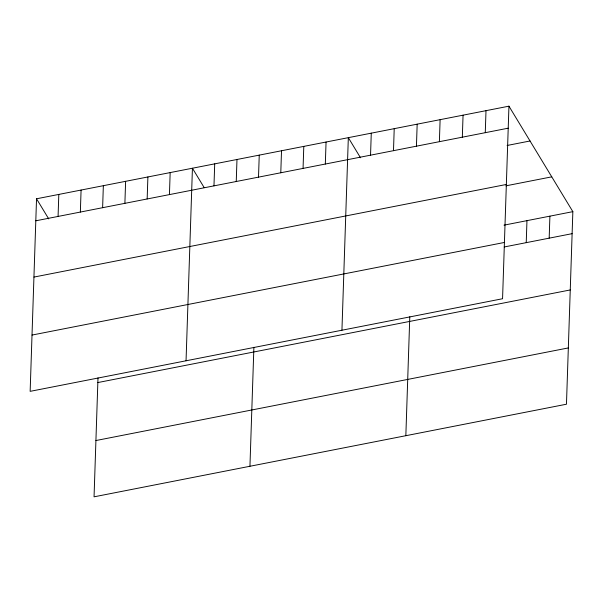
<?xml version="1.0" encoding="UTF-8"?>
<svg xmlns="http://www.w3.org/2000/svg" width="603" height="603" viewBox="0 0 603 603"><rect width="100%" height="100%" fill="white"/><g stroke="black" fill="none" stroke-linecap="round" stroke-linejoin="round"><path stroke-width="0.9" d="M36.534 198.786L30.15 391.347L502.563 298.734L508.947 106.173L36.534 198.786L48.722 218.904M58.076 216.424L58.808 194.422M80.35 212.06L81.081 190.058M102.623 207.696L103.347 185.694M97.995 377.862L94.053 496.827L566.466 404.214L572.85 211.653L508.947 106.173M124.889 203.332L125.62 181.322M147.162 198.96L147.893 176.958M169.435 194.596L170.167 172.594M186.048 360.782L192.432 168.229L204.146 187.563M213.975 185.867L214.706 163.858M236.248 181.503L236.979 159.494M258.514 177.131L259.245 155.129M249.944 466.262L253.893 347.305M280.787 172.767L281.518 150.765M303.06 168.403L303.791 146.393M325.326 164.039L326.057 142.029M341.939 330.218L348.33 137.665L360.511 157.775M370.544 155.175L371.275 133.165M393.488 150.675L394.219 128.665M405.842 435.698L409.791 316.741M416.439 146.175L417.17 124.173M439.383 141.675L440.115 119.673M462.328 137.175L463.059 115.173M485.272 132.683L486.003 110.673M526.231 242.655L526.962 220.653M549.175 238.155L549.906 216.153M35.811 220.796L508.223 128.183M507.093 145.481L530.037 140.981M33.941 277.079L506.354 184.465M505.872 185.845L551.76 176.845M504.01 225.153L572.85 211.653M32.019 335.064L504.432 242.451M504.198 246.974L572.119 233.663M97.844 382.558L570.25 289.945M95.915 440.544L568.327 347.931"/></g></svg>
